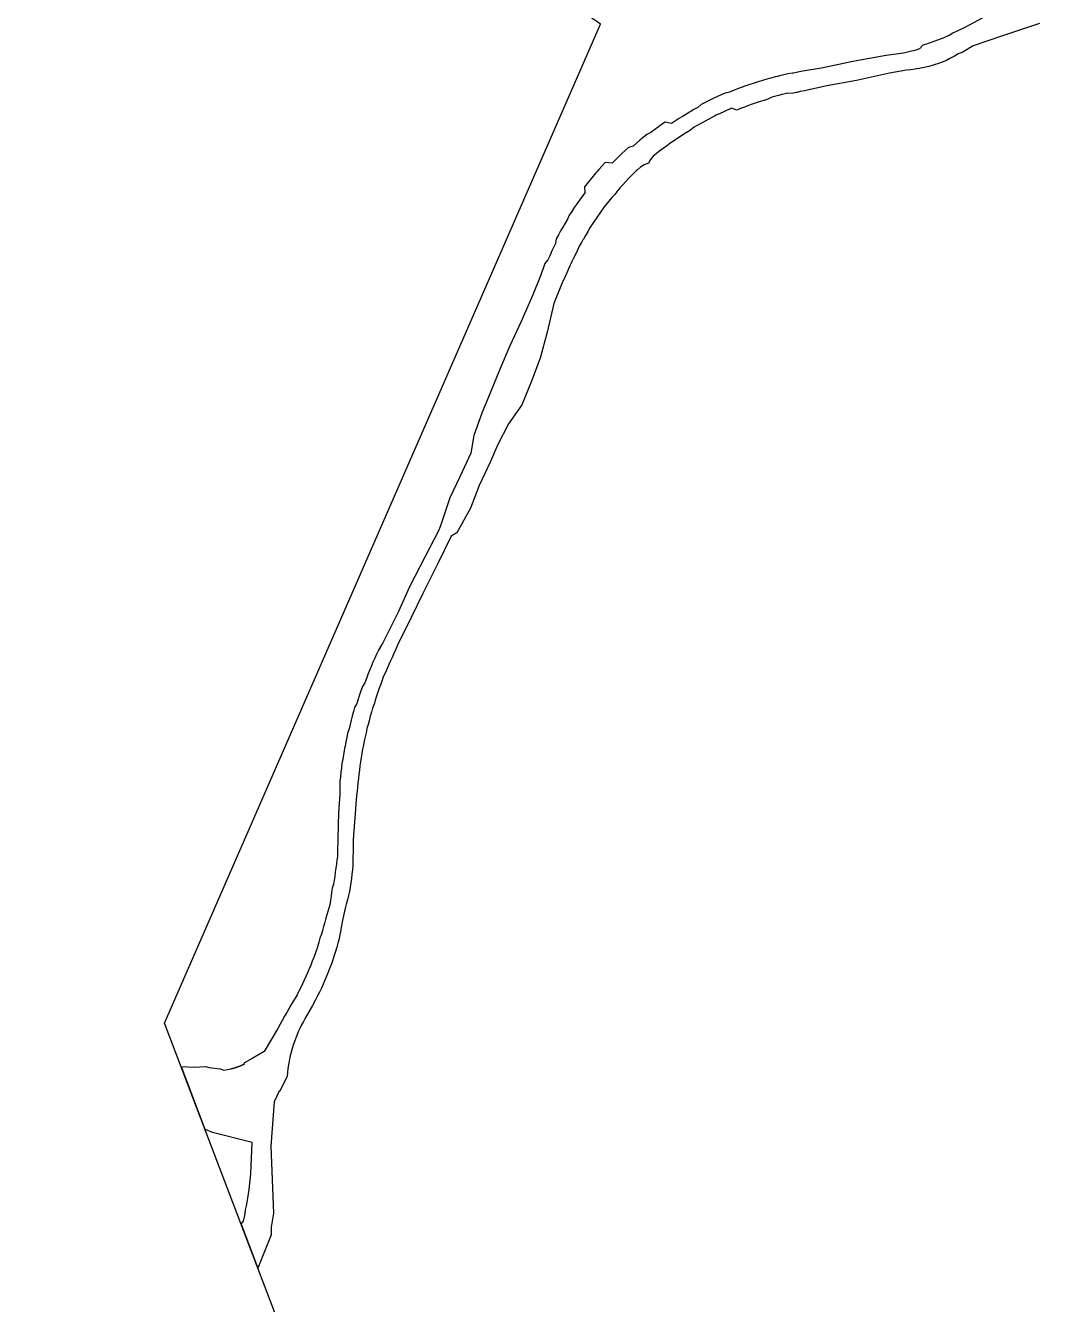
# Model space of a CAD drawing. Extents: x 543427 to 1094619, y 1843191 to 3687312.
# Drawn here: x 1093939 to 1094412, y 3684288 to 3684884 of the extents above; entities that cross this region are included whole.
import ezdxf

# ---------------------------------------------------------------- set-up
doc = ezdxf.new("R2010")
doc.units = 0
for name, color, linetype in [('GPMB', 7, 'Continuous'), ('Level 50', 7, 'Continuous'), ('SanNen', 7, 'Continuous'), ('Tuyen 6 Duongbao 3D', 7, 'Continuous')]:
    doc.layers.add(name, color=color, linetype=linetype)

# ---------------------------------------------------------------- blocks, each defined once
blk = doc.blocks.new('1')
at = {"layer": 'GPMB'}
for p, q in [((5487.6532, 18419.3847), (5487.5463, 18419.3271)), ((5487.4934, 18419.3013), (5487.4762, 18419.2909)), ((5487.4934, 18419.3013), (5487.4762, 18419.2909)), ((5487.5463, 18419.3271), (5487.4934, 18419.3013)), ((5487.5463, 18419.3271), (5487.4934, 18419.3013)), ((5487.8974, 18419.3472), (5487.7251, 18419.2886)), ((5487.8974, 18419.3472), (5487.7251, 18419.2886)), ((5487.353, 18419.2459), (5487.3384, 18419.2282)), ((5487.353, 18419.2459), (5487.3384, 18419.2282)), ((5487.3706, 18419.2511), (5487.353, 18419.2459)), ((5487.3706, 18419.2511), (5487.353, 18419.2459)), ((5487.3787, 18419.2538), (5487.3706, 18419.2511)), ((5487.3787, 18419.2538), (5487.3706, 18419.2511)), ((5487.388, 18419.257), (5487.3787, 18419.2538)), ((5487.388, 18419.257), (5487.3787, 18419.2538)), ((5487.4052, 18419.2634), (5487.388, 18419.257)), ((5487.4052, 18419.2634), (5487.388, 18419.257)), ((5487.4227, 18419.2693), (5487.4052, 18419.2634)), ((5487.4227, 18419.2693), (5487.4052, 18419.2634)), ((5487.4399, 18419.2758), (5487.4227, 18419.2693)), ((5487.4399, 18419.2758), (5487.4227, 18419.2693)), ((5487.4485, 18419.2792), (5487.4399, 18419.2758)), ((5487.4485, 18419.2792), (5487.4399, 18419.2758)), ((5487.4578, 18419.2831), (5487.4485, 18419.2792)), ((5487.4578, 18419.2831), (5487.4485, 18419.2792)), ((5487.4762, 18419.2909), (5487.4578, 18419.2831)), ((5487.4762, 18419.2909), (5487.4578, 18419.2831)), ((5487.5877, 18419.2431), (5487.5374, 18419.2121)), ((5487.5877, 18419.2431), (5487.5374, 18419.2121)), ((5487.7251, 18419.2886), (5487.5877, 18419.2431)), ((5487.7251, 18419.2886), (5487.5877, 18419.2431)), ((5487.182, 18419.1973), (5487.0267, 18419.1702)), ((5487.182, 18419.1973), (5487.0267, 18419.1702)), ((5487.2628, 18419.2078), (5487.182, 18419.1973)), ((5487.2628, 18419.2078), (5487.182, 18419.1973)), ((5487.2822, 18419.2127), (5487.2628, 18419.2078)), ((5487.2822, 18419.2127), (5487.2628, 18419.2078)), ((5487.3016, 18419.2176), (5487.2822, 18419.2127)), ((5487.3016, 18419.2176), (5487.2822, 18419.2127)), ((5487.3099, 18419.2197), (5487.3016, 18419.2176)), ((5487.3099, 18419.2197), (5487.3016, 18419.2176)), ((5487.3203, 18419.2228), (5487.3099, 18419.2197)), ((5487.3203, 18419.2228), (5487.3099, 18419.2197)), ((5487.3253, 18419.2242), (5487.3203, 18419.2228)), ((5487.3253, 18419.2242), (5487.3203, 18419.2228)), ((5487.3384, 18419.2282), (5487.3253, 18419.2242)), ((5487.3384, 18419.2282), (5487.3253, 18419.2242)), ((5487.4829, 18419.1847), (5487.4636, 18419.1746)), ((5487.4829, 18419.1847), (5487.4636, 18419.1746)), ((5487.4925, 18419.19), (5487.4829, 18419.1847)), ((5487.4925, 18419.19), (5487.4829, 18419.1847)), ((5487.5012, 18419.1949), (5487.4925, 18419.19)), ((5487.5012, 18419.1949), (5487.4925, 18419.19)), ((5487.5186, 18419.2048), (5487.5012, 18419.1949)), ((5487.5186, 18419.2048), (5487.5012, 18419.1949)), ((5487.5374, 18419.2121), (5487.5186, 18419.2048)), ((5487.5374, 18419.2121), (5487.5186, 18419.2048)), ((5486.7848, 18419.1224), (5486.7653, 18419.118)), ((5486.7848, 18419.1224), (5486.7653, 18419.118)), ((5486.8894, 18419.1397), (5486.7848, 18419.1224)), ((5486.8894, 18419.1397), (5486.7848, 18419.1224)), ((5487.0267, 18419.1702), (5486.8894, 18419.1397)), ((5487.0267, 18419.1702), (5486.8894, 18419.1397)), ((5487.2779, 18419.1288), (5487.1975, 18419.1157)), ((5487.2779, 18419.1288), (5487.1975, 18419.1157)), ((5487.2977, 18419.1314), (5487.2779, 18419.1288)), ((5487.2977, 18419.1314), (5487.2779, 18419.1288)), ((5487.3176, 18419.1339), (5487.2977, 18419.1314)), ((5487.3176, 18419.1339), (5487.2977, 18419.1314)), ((5487.3261, 18419.135), (5487.3176, 18419.1339)), ((5487.3261, 18419.135), (5487.3176, 18419.1339)), ((5487.3384, 18419.1373), (5487.3261, 18419.135)), ((5487.3384, 18419.1373), (5487.3261, 18419.135)), ((5487.3443, 18419.1382), (5487.3384, 18419.1373)), ((5487.3443, 18419.1382), (5487.3384, 18419.1373)), ((5487.3599, 18419.141), (5487.3443, 18419.1382)), ((5487.3599, 18419.141), (5487.3443, 18419.1382)), ((5487.3811, 18419.1461), (5487.3599, 18419.141)), ((5487.3811, 18419.1461), (5487.3599, 18419.141)), ((5487.402, 18419.1524), (5487.3811, 18419.1461)), ((5487.402, 18419.1524), (5487.3811, 18419.1461)), ((5487.4116, 18419.1555), (5487.402, 18419.1524)), ((5487.4116, 18419.1555), (5487.402, 18419.1524)), ((5487.4227, 18419.1593), (5487.4116, 18419.1555)), ((5487.4227, 18419.1593), (5487.4116, 18419.1555)), ((5487.4431, 18419.167), (5487.4227, 18419.1593)), ((5487.4431, 18419.167), (5487.4227, 18419.1593)), ((5487.4636, 18419.1746), (5487.4431, 18419.167)), ((5487.4636, 18419.1746), (5487.4431, 18419.167)), ((5486.5472, 18419.0624), (5486.5281, 18419.0559)), ((5486.5472, 18419.0624), (5486.5281, 18419.0559)), ((5486.5475, 18419.0626), (5486.5472, 18419.0624)), ((5486.5475, 18419.0626), (5486.5472, 18419.0624)), ((5486.567, 18419.069), (5486.5475, 18419.0626)), ((5486.567, 18419.069), (5486.5475, 18419.0626)), ((5486.5865, 18419.0751), (5486.567, 18419.069)), ((5486.5865, 18419.0751), (5486.567, 18419.069)), ((5486.6061, 18419.081), (5486.5865, 18419.0751)), ((5486.6061, 18419.081), (5486.5865, 18419.0751)), ((5486.6256, 18419.0874), (5486.6061, 18419.081)), ((5486.6256, 18419.0874), (5486.6061, 18419.081)), ((5486.6454, 18419.0927), (5486.6256, 18419.0874)), ((5486.6454, 18419.0927), (5486.6256, 18419.0874)), ((5486.6652, 18419.0978), (5486.6454, 18419.0927)), ((5486.6652, 18419.0978), (5486.6454, 18419.0927)), ((5486.6762, 18419.1005), (5486.6652, 18419.0978)), ((5486.6762, 18419.1005), (5486.6652, 18419.0978)), ((5486.6851, 18419.1027), (5486.6762, 18419.1005)), ((5486.6851, 18419.1027), (5486.6762, 18419.1005)), ((5486.7051, 18419.1072), (5486.6851, 18419.1027)), ((5486.7051, 18419.1072), (5486.6851, 18419.1027)), ((5486.7251, 18419.1119), (5486.7051, 18419.1072)), ((5486.7251, 18419.1119), (5486.7051, 18419.1072)), ((5486.7454, 18419.1151), (5486.7251, 18419.1119)), ((5486.7454, 18419.1151), (5486.7251, 18419.1119)), ((5486.7504, 18419.1158), (5486.7454, 18419.1151)), ((5486.7504, 18419.1158), (5486.7454, 18419.1151)), ((5486.7653, 18419.118), (5486.7504, 18419.1158)), ((5486.7653, 18419.118), (5486.7504, 18419.1158)), ((5487.0436, 18419.0814), (5486.9053, 18419.0567)), ((5487.0436, 18419.0814), (5486.9053, 18419.0567)), ((5487.1975, 18419.1157), (5487.0436, 18419.0814)), ((5487.1975, 18419.1157), (5487.0436, 18419.0814)), ((5486.3938, 18419.0053), (5486.3752, 18418.9966)), ((5486.3938, 18419.0053), (5486.3752, 18418.9966)), ((5486.4125, 18419.0138), (5486.3938, 18419.0053)), ((5486.4125, 18419.0138), (5486.3938, 18419.0053)), ((5486.4313, 18419.022), (5486.4125, 18419.0138)), ((5486.4313, 18419.022), (5486.4125, 18419.0138)), ((5486.4516, 18419.0266), (5486.4313, 18419.022)), ((5486.4516, 18419.0266), (5486.4313, 18419.022)), ((5486.4706, 18419.0343), (5486.4516, 18419.0266)), ((5486.4706, 18419.0343), (5486.4516, 18419.0266)), ((5486.4897, 18419.0418), (5486.4706, 18419.0343)), ((5486.4897, 18419.0418), (5486.4706, 18419.0343)), ((5486.5281, 18419.0559), (5486.4897, 18419.0418)), ((5486.5281, 18419.0559), (5486.4897, 18419.0418)), ((5486.4897, 18419.0418), (5486.4897, 18419.0418)), ((5486.4897, 18419.0418), (5486.4897, 18419.0418)), ((5486.6491, 18419.0031), (5486.6316, 18418.9939)), ((5486.6491, 18419.0031), (5486.6316, 18418.9939)), ((5486.6678, 18419.0081), (5486.6491, 18419.0031)), ((5486.6678, 18419.0081), (5486.6491, 18419.0031)), ((5486.6865, 18419.013), (5486.6678, 18419.0081)), ((5486.6865, 18419.013), (5486.6678, 18419.0081)), ((5486.6968, 18419.0155), (5486.6865, 18419.013)), ((5486.6968, 18419.0155), (5486.6865, 18419.013)), ((5486.7053, 18419.0175), (5486.6968, 18419.0155)), ((5486.7053, 18419.0175), (5486.6968, 18419.0155)), ((5486.7241, 18419.0218), (5486.7053, 18419.0175)), ((5486.7241, 18419.0218), (5486.7053, 18419.0175)), ((5486.7442, 18419.02), (5486.7241, 18419.0218)), ((5486.7442, 18419.02), (5486.7241, 18419.0218)), ((5486.7629, 18419.0246), (5486.7442, 18419.02)), ((5486.7629, 18419.0246), (5486.7442, 18419.02)), ((5486.7676, 18419.0257), (5486.7629, 18419.0246)), ((5486.7676, 18419.0257), (5486.7629, 18419.0246)), ((5486.7822, 18419.0292), (5486.7676, 18419.0257)), ((5486.7822, 18419.0292), (5486.7676, 18419.0257)), ((5486.802, 18419.0323), (5486.7822, 18419.0292)), ((5486.802, 18419.0323), (5486.7822, 18419.0292)), ((5486.9053, 18419.0567), (5486.802, 18419.0323)), ((5486.9053, 18419.0567), (5486.802, 18419.0323)), ((5486.2864, 18418.9453), (5486.2686, 18418.9351)), ((5486.2864, 18418.9453), (5486.2686, 18418.9351)), ((5486.3043, 18418.9552), (5486.2864, 18418.9453)), ((5486.3043, 18418.9552), (5486.2864, 18418.9453)), ((5486.3202, 18418.969), (5486.3043, 18418.9552)), ((5486.3202, 18418.969), (5486.3043, 18418.9552)), ((5486.3384, 18418.9784), (5486.3202, 18418.969)), ((5486.3384, 18418.9784), (5486.3202, 18418.969)), ((5486.3485, 18418.9835), (5486.3384, 18418.9784)), ((5486.3485, 18418.9835), (5486.3384, 18418.9784)), ((5486.3567, 18418.9876), (5486.3485, 18418.9835)), ((5486.3567, 18418.9876), (5486.3485, 18418.9835)), ((5486.3752, 18418.9966), (5486.3567, 18418.9876)), ((5486.3752, 18418.9966), (5486.3567, 18418.9876)), ((5486.4612, 18418.9516), (5486.4259, 18418.9356)), ((5486.4612, 18418.9516), (5486.4259, 18418.9356)), ((5486.4863, 18418.9428), (5486.4612, 18418.9516)), ((5486.4863, 18418.9428), (5486.4612, 18418.9516)), ((5486.5041, 18418.95), (5486.4863, 18418.9428)), ((5486.5041, 18418.95), (5486.4863, 18418.9428)), ((5486.5221, 18418.957), (5486.5041, 18418.95)), ((5486.5221, 18418.957), (5486.5041, 18418.95)), ((5486.5401, 18418.9638), (5486.5221, 18418.957)), ((5486.5401, 18418.9638), (5486.5221, 18418.957)), ((5486.5583, 18418.9703), (5486.5401, 18418.9638)), ((5486.5583, 18418.9703), (5486.5401, 18418.9638)), ((5486.5762, 18418.9765), (5486.5583, 18418.9703)), ((5486.5762, 18418.9765), (5486.5583, 18418.9703)), ((5486.5765, 18418.9766), (5486.5762, 18418.9765)), ((5486.5765, 18418.9766), (5486.5762, 18418.9765)), ((5486.5948, 18418.9826), (5486.5765, 18418.9766)), ((5486.5948, 18418.9826), (5486.5765, 18418.9766)), ((5486.6132, 18418.9884), (5486.5948, 18418.9826)), ((5486.6132, 18418.9884), (5486.5948, 18418.9826)), ((5486.6316, 18418.9939), (5486.6132, 18418.9884)), ((5486.6316, 18418.9939), (5486.6132, 18418.9884)), ((5486.1526, 18418.8871), (5486.1356, 18418.8752)), ((5486.1526, 18418.8871), (5486.1356, 18418.8752)), ((5486.1816, 18418.8808), (5486.1526, 18418.8871)), ((5486.1816, 18418.8808), (5486.1526, 18418.8871)), ((5486.2148, 18418.9022), (5486.1816, 18418.8808)), ((5486.2148, 18418.9022), (5486.1816, 18418.8808)), ((5486.2162, 18418.9031), (5486.2148, 18418.9022)), ((5486.2162, 18418.9031), (5486.2148, 18418.9022)), ((5486.2336, 18418.9139), (5486.2162, 18418.9031)), ((5486.2336, 18418.9139), (5486.2162, 18418.9031)), ((5486.2509, 18418.9248), (5486.2336, 18418.9139)), ((5486.2509, 18418.9248), (5486.2336, 18418.9139)), ((5486.2622, 18418.9314), (5486.2509, 18418.9248)), ((5486.2622, 18418.9314), (5486.2509, 18418.9248)), ((5486.2686, 18418.9351), (5486.2622, 18418.9314)), ((5486.2686, 18418.9351), (5486.2622, 18418.9314)), ((5486.3218, 18418.8822), (5486.3048, 18418.8726)), ((5486.3218, 18418.8822), (5486.3048, 18418.8726)), ((5486.3389, 18418.8917), (5486.3218, 18418.8822)), ((5486.3389, 18418.8917), (5486.3218, 18418.8822)), ((5486.3559, 18418.9011), (5486.3389, 18418.8917)), ((5486.3559, 18418.9011), (5486.3389, 18418.8917)), ((5486.3733, 18418.9101), (5486.3559, 18418.9011)), ((5486.3733, 18418.9101), (5486.3559, 18418.9011)), ((5486.3828, 18418.9149), (5486.3733, 18418.9101)), ((5486.3828, 18418.9149), (5486.3733, 18418.9101)), ((5486.3907, 18418.9188), (5486.3828, 18418.9149)), ((5486.3907, 18418.9188), (5486.3828, 18418.9149)), ((5486.4082, 18418.9273), (5486.3907, 18418.9188)), ((5486.4082, 18418.9273), (5486.3907, 18418.9188)), ((5486.4259, 18418.9356), (5486.4082, 18418.9273)), ((5486.4259, 18418.9356), (5486.4082, 18418.9273)), ((5486.0664, 18418.8289), (5486.0502, 18418.8158)), ((5486.0664, 18418.8289), (5486.0502, 18418.8158)), ((5486.0856, 18418.8381), (5486.0664, 18418.8289)), ((5486.0856, 18418.8381), (5486.0664, 18418.8289)), ((5486.1021, 18418.8507), (5486.0856, 18418.8381)), ((5486.1021, 18418.8507), (5486.0856, 18418.8381)), ((5486.1188, 18418.8631), (5486.1021, 18418.8507)), ((5486.1188, 18418.8631), (5486.1021, 18418.8507)), ((5486.1189, 18418.8631), (5486.1188, 18418.8631)), ((5486.1189, 18418.8631), (5486.1188, 18418.8631)), ((5486.1356, 18418.8752), (5486.1189, 18418.8631)), ((5486.1356, 18418.8752), (5486.1189, 18418.8631)), ((5486.2393, 18418.8304), (5486.223, 18418.8196)), ((5486.2393, 18418.8304), (5486.223, 18418.8196)), ((5486.2543, 18418.84), (5486.2393, 18418.8304)), ((5486.2543, 18418.84), (5486.2393, 18418.8304)), ((5486.2556, 18418.8409), (5486.2543, 18418.84)), ((5486.2556, 18418.8409), (5486.2543, 18418.84)), ((5486.2722, 18418.8512), (5486.2556, 18418.8409)), ((5486.2722, 18418.8512), (5486.2556, 18418.8409)), ((5486.288, 18418.8627), (5486.2722, 18418.8512)), ((5486.288, 18418.8627), (5486.2722, 18418.8512)), ((5486.2988, 18418.869), (5486.288, 18418.8627)), ((5486.2988, 18418.869), (5486.288, 18418.8627)), ((5486.3048, 18418.8726), (5486.2988, 18418.869)), ((5486.3048, 18418.8726), (5486.2988, 18418.869)), ((5485.9805, 18418.7688), (5485.9651, 18418.7546)), ((5485.9805, 18418.7688), (5485.9651, 18418.7546)), ((5486.0026, 18418.7753), (5485.9805, 18418.7688)), ((5486.0026, 18418.7753), (5485.9805, 18418.7688)), ((5486.0183, 18418.7891), (5486.0026, 18418.7753)), ((5486.0183, 18418.7891), (5486.0026, 18418.7753)), ((5486.0342, 18418.8025), (5486.0183, 18418.7891)), ((5486.0342, 18418.8025), (5486.0183, 18418.7891)), ((5486.0488, 18418.8147), (5486.0342, 18418.8025)), ((5486.0488, 18418.8147), (5486.0342, 18418.8025)), ((5486.0502, 18418.8158), (5486.0488, 18418.8147)), ((5486.0502, 18418.8158), (5486.0488, 18418.8147)), ((5486.1434, 18418.7635), (5486.1267, 18418.7531)), ((5486.1434, 18418.7635), (5486.1267, 18418.7531)), ((5486.1589, 18418.7753), (5486.1434, 18418.7635)), ((5486.1589, 18418.7753), (5486.1434, 18418.7635)), ((5486.1745, 18418.7869), (5486.1589, 18418.7753)), ((5486.1745, 18418.7869), (5486.1589, 18418.7753)), ((5486.1746, 18418.787), (5486.1745, 18418.7869)), ((5486.1746, 18418.787), (5486.1745, 18418.7869)), ((5486.1903, 18418.7983), (5486.1746, 18418.787)), ((5486.1903, 18418.7983), (5486.1746, 18418.787)), ((5486.2063, 18418.8095), (5486.1903, 18418.7983)), ((5486.2063, 18418.8095), (5486.1903, 18418.7983)), ((5486.223, 18418.8196), (5486.2063, 18418.8095)), ((5486.223, 18418.8196), (5486.2063, 18418.8095)), ((5485.92, 18418.7107), (5485.9054, 18418.6957)), ((5485.92, 18418.7107), (5485.9054, 18418.6957)), ((5485.9348, 18418.7256), (5485.92, 18418.7107)), ((5485.9348, 18418.7256), (5485.92, 18418.7107)), ((5485.9454, 18418.7359), (5485.9348, 18418.7256)), ((5485.9454, 18418.7359), (5485.9348, 18418.7256)), ((5485.9498, 18418.7402), (5485.9454, 18418.7359)), ((5485.9498, 18418.7402), (5485.9454, 18418.7359)), ((5485.9651, 18418.7546), (5485.9498, 18418.7402)), ((5485.9651, 18418.7546), (5485.9498, 18418.7402)), ((5486.0844, 18418.7124), (5486.0738, 18418.6951)), ((5486.0844, 18418.7124), (5486.0738, 18418.6951)), ((5486.0965, 18418.7284), (5486.0844, 18418.7124)), ((5486.0965, 18418.7284), (5486.0844, 18418.7124)), ((5486.1102, 18418.7398), (5486.0965, 18418.7284)), ((5486.1102, 18418.7398), (5486.0965, 18418.7284)), ((5486.1115, 18418.7408), (5486.1102, 18418.7398)), ((5486.1115, 18418.7408), (5486.1102, 18418.7398)), ((5486.1267, 18418.7531), (5486.1115, 18418.7408)), ((5486.1267, 18418.7531), (5486.1115, 18418.7408)), ((5485.8295, 18418.6506), (5485.8157, 18418.6344)), ((5485.8295, 18418.6506), (5485.8157, 18418.6344)), ((5485.8329, 18418.6546), (5485.8295, 18418.6506)), ((5485.8329, 18418.6546), (5485.8295, 18418.6506)), ((5485.8435, 18418.6666), (5485.8329, 18418.6546)), ((5485.8435, 18418.6666), (5485.8329, 18418.6546)), ((5485.8577, 18418.6825), (5485.8435, 18418.6666)), ((5485.8577, 18418.6825), (5485.8435, 18418.6666)), ((5485.8722, 18418.6981), (5485.8577, 18418.6825)), ((5485.8722, 18418.6981), (5485.8577, 18418.6825)), ((5485.9054, 18418.6957), (5485.8722, 18418.6981)), ((5485.9054, 18418.6957), (5485.8722, 18418.6981)), ((5486.0082, 18418.6512), (5485.9944, 18418.6373)), ((5486.0082, 18418.6512), (5485.9944, 18418.6373)), ((5486.018, 18418.6608), (5486.0082, 18418.6512)), ((5486.018, 18418.6608), (5486.0082, 18418.6512)), ((5486.0228, 18418.6642), (5486.018, 18418.6608)), ((5486.0228, 18418.6642), (5486.018, 18418.6608)), ((5486.037, 18418.6776), (5486.0228, 18418.6642)), ((5486.037, 18418.6776), (5486.0228, 18418.6642)), ((5486.0543, 18418.6877), (5486.037, 18418.6776)), ((5486.0543, 18418.6877), (5486.037, 18418.6776)), ((5486.0738, 18418.6951), (5486.0543, 18418.6877)), ((5486.0738, 18418.6951), (5486.0543, 18418.6877)), ((5485.7887, 18418.6014), (5485.7755, 18418.5847)), ((5485.7887, 18418.6014), (5485.7755, 18418.5847)), ((5485.7755, 18418.5847), (5485.7769, 18418.557)), ((5485.7755, 18418.5847), (5485.7769, 18418.557)), ((5485.8021, 18418.618), (5485.7887, 18418.6014)), ((5485.8021, 18418.618), (5485.7887, 18418.6014)), ((5485.8157, 18418.6344), (5485.8021, 18418.618)), ((5485.8157, 18418.6344), (5485.8021, 18418.618)), ((5485.9544, 18418.5944), (5485.9413, 18418.5799)), ((5485.9544, 18418.5944), (5485.9413, 18418.5799)), ((5485.9676, 18418.6088), (5485.9544, 18418.5944)), ((5485.9676, 18418.6088), (5485.9544, 18418.5944)), ((5485.9807, 18418.6233), (5485.9676, 18418.6088)), ((5485.9807, 18418.6233), (5485.9676, 18418.6088)), ((5485.9944, 18418.6373), (5485.9807, 18418.6233)), ((5485.9944, 18418.6373), (5485.9807, 18418.6233)), ((5485.7643, 18418.5401), (5485.752, 18418.5231)), ((5485.7643, 18418.5401), (5485.752, 18418.5231)), ((5485.7769, 18418.557), (5485.7643, 18418.5401)), ((5485.7769, 18418.557), (5485.7643, 18418.5401)), ((5485.9033, 18418.5352), (5485.8682, 18418.4918)), ((5485.9033, 18418.5352), (5485.8682, 18418.4918)), ((5485.9172, 18418.5499), (5485.9033, 18418.5352)), ((5485.9172, 18418.5499), (5485.9033, 18418.5352)), ((5485.9288, 18418.5649), (5485.9172, 18418.5499)), ((5485.9288, 18418.5649), (5485.9172, 18418.5499)), ((5485.9316, 18418.5688), (5485.9288, 18418.5649)), ((5485.9316, 18418.5688), (5485.9288, 18418.5649)), ((5485.9413, 18418.5799), (5485.9316, 18418.5688)), ((5485.9413, 18418.5799), (5485.9316, 18418.5688)), ((5485.7164, 18418.4709), (5485.705, 18418.4532)), ((5485.7164, 18418.4709), (5485.705, 18418.4532)), ((5485.728, 18418.4884), (5485.7164, 18418.4709)), ((5485.728, 18418.4884), (5485.7164, 18418.4709)), ((5485.7364, 18418.5008), (5485.728, 18418.4884)), ((5485.7364, 18418.5008), (5485.728, 18418.4884)), ((5485.7399, 18418.5058), (5485.7364, 18418.5008)), ((5485.7399, 18418.5058), (5485.7364, 18418.5008)), ((5485.752, 18418.5231), (5485.7399, 18418.5058)), ((5485.752, 18418.5231), (5485.7399, 18418.5058)), ((5485.8682, 18418.4918), (5485.7998, 18418.393)), ((5485.8682, 18418.4918), (5485.7998, 18418.393)), ((5485.6856, 18418.4157), (5485.6749, 18418.3976)), ((5485.6856, 18418.4157), (5485.6749, 18418.3976)), ((5485.6965, 18418.4337), (5485.6856, 18418.4157)), ((5485.6965, 18418.4337), (5485.6856, 18418.4157)), ((5485.705, 18418.4532), (5485.6965, 18418.4337)), ((5485.705, 18418.4532), (5485.6965, 18418.4337)), ((5485.6543, 18418.361), (5485.6444, 18418.3424)), ((5485.6543, 18418.361), (5485.6444, 18418.3424)), ((5485.6645, 18418.3793), (5485.6543, 18418.361)), ((5485.6645, 18418.3793), (5485.6543, 18418.361)), ((5485.6722, 18418.3929), (5485.6645, 18418.3793)), ((5485.6722, 18418.3929), (5485.6645, 18418.3793)), ((5485.6749, 18418.3976), (5485.6722, 18418.3929)), ((5485.6749, 18418.3976), (5485.6722, 18418.3929)), ((5485.7809, 18418.3587), (5485.771, 18418.3419)), ((5485.7809, 18418.3587), (5485.771, 18418.3419)), ((5485.791, 18418.3754), (5485.7809, 18418.3587)), ((5485.791, 18418.3754), (5485.7809, 18418.3587)), ((5485.7998, 18418.393), (5485.791, 18418.3754)), ((5485.7998, 18418.393), (5485.791, 18418.3754)), ((5485.6317, 18418.3019), (5485.6225, 18418.283)), ((5485.6317, 18418.3019), (5485.6225, 18418.283)), ((5485.641, 18418.3206), (5485.6317, 18418.3019)), ((5485.641, 18418.3206), (5485.6317, 18418.3019)), ((5485.6444, 18418.3424), (5485.641, 18418.3206)), ((5485.6444, 18418.3424), (5485.641, 18418.3206)), ((5485.7426, 18418.2906), (5485.7348, 18418.2726)), ((5485.7426, 18418.2906), (5485.7348, 18418.2726)), ((5485.7518, 18418.3078), (5485.7426, 18418.2906)), ((5485.7518, 18418.3078), (5485.7426, 18418.2906)), ((5485.7613, 18418.3249), (5485.7518, 18418.3078)), ((5485.7613, 18418.3249), (5485.7518, 18418.3078)), ((5485.7684, 18418.3375), (5485.7613, 18418.3249)), ((5485.7684, 18418.3375), (5485.7613, 18418.3249)), ((5485.771, 18418.3419), (5485.7684, 18418.3375)), ((5485.771, 18418.3419), (5485.7684, 18418.3375)), ((5485.5915, 18418.2281), (5485.5842, 18418.2084)), ((5485.5915, 18418.2281), (5485.5842, 18418.2084)), ((5485.605, 18418.2451), (5485.5915, 18418.2281)), ((5485.605, 18418.2451), (5485.5915, 18418.2281)), ((5485.6136, 18418.2641), (5485.605, 18418.2451)), ((5485.6136, 18418.2641), (5485.605, 18418.2451)), ((5485.6185, 18418.2746), (5485.6136, 18418.2641)), ((5485.6185, 18418.2746), (5485.6136, 18418.2641)), ((5485.6225, 18418.283), (5485.6185, 18418.2746)), ((5485.6225, 18418.283), (5485.6185, 18418.2746)), ((5485.7138, 18418.2297), (5485.7093, 18418.22)), ((5485.7138, 18418.2297), (5485.7093, 18418.22)), ((5485.7176, 18418.2376), (5485.7138, 18418.2297)), ((5485.7176, 18418.2376), (5485.7138, 18418.2297)), ((5485.7261, 18418.2552), (5485.7176, 18418.2376)), ((5485.7261, 18418.2552), (5485.7176, 18418.2376)), ((5485.7348, 18418.2726), (5485.7261, 18418.2552)), ((5485.7348, 18418.2726), (5485.7261, 18418.2552)), ((5485.5705, 18418.1703), (5485.535, 18418.0814)), ((5485.5705, 18418.1703), (5485.535, 18418.0814)), ((5485.5773, 18418.1892), (5485.5705, 18418.1703)), ((5485.5773, 18418.1892), (5485.5705, 18418.1703)), ((5485.5812, 18418.2001), (5485.5773, 18418.1892)), ((5485.5812, 18418.2001), (5485.5773, 18418.1892)), ((5485.5842, 18418.2084), (5485.5812, 18418.2001)), ((5485.5842, 18418.2084), (5485.5812, 18418.2001)), ((5485.6854, 18418.1665), (5485.682, 18418.1591)), ((5485.6854, 18418.1665), (5485.682, 18418.1591)), ((5485.6938, 18418.1841), (5485.6854, 18418.1665)), ((5485.6938, 18418.1841), (5485.6854, 18418.1665)), ((5485.7012, 18418.2022), (5485.6938, 18418.1841)), ((5485.7012, 18418.2022), (5485.6938, 18418.1841)), ((5485.7093, 18418.22), (5485.7012, 18418.2022)), ((5485.7093, 18418.22), (5485.7012, 18418.2022)), ((5485.6688, 18418.1303), (5485.6337, 18418.0412)), ((5485.6688, 18418.1303), (5485.6337, 18418.0412)), ((5485.6772, 18418.1485), (5485.6688, 18418.1303)), ((5485.6772, 18418.1485), (5485.6688, 18418.1303)), ((5485.682, 18418.1591), (5485.6772, 18418.1485)), ((5485.682, 18418.1591), (5485.6772, 18418.1485)), ((5485.535, 18418.0814), (5485.4813, 18417.957)), ((5485.535, 18418.0814), (5485.4813, 18417.957)), ((5485.6337, 18418.0412), (5485.6026, 18417.9076)), ((5485.6337, 18418.0412), (5485.6026, 18417.9076)), ((5485.4813, 18417.957), (5485.4271, 18417.8432)), ((5485.4813, 18417.957), (5485.4271, 18417.8432)), ((5485.6026, 18417.9076), (5485.5685, 18417.7856)), ((5485.6026, 18417.9076), (5485.5685, 18417.7856)), ((5485.4271, 18417.8432), (5485.3826, 18417.7388)), ((5485.4271, 18417.8432), (5485.3826, 18417.7388)), ((5485.5685, 18417.7856), (5485.5288, 18417.6792)), ((5485.5685, 18417.7856), (5485.5288, 18417.6792)), ((5485.3826, 18417.7388), (5485.3372, 18417.6283)), ((5485.3826, 18417.7388), (5485.3372, 18417.6283)), ((5485.5288, 18417.6792), (5485.4832, 18417.5688)), ((5485.5288, 18417.6792), (5485.4832, 18417.5688)), ((5485.3372, 18417.6283), (5485.2976, 18417.5303)), ((5485.3372, 18417.6283), (5485.2976, 18417.5303)), ((5485.2976, 18417.5303), (5485.2603, 18417.4256)), ((5485.2976, 18417.5303), (5485.2603, 18417.4256)), ((5485.4832, 18417.5688), (5485.4216, 18417.4798)), ((5485.4832, 18417.5688), (5485.4216, 18417.4798)), ((5485.4216, 18417.4798), (5485.3695, 18417.3811)), ((5485.4216, 18417.4798), (5485.3695, 18417.3811)), ((5485.2603, 18417.4256), (5485.2452, 18417.3429)), ((5485.2603, 18417.4256), (5485.2452, 18417.3429)), ((5485.2452, 18417.3429), (5485.1946, 18417.2328)), ((5485.2452, 18417.3429), (5485.1946, 18417.2328)), ((5485.3695, 18417.3811), (5485.3381, 18417.3051)), ((5485.3695, 18417.3811), (5485.3381, 18417.3051)), ((5485.3381, 18417.3051), (5485.2844, 18417.1924)), ((5485.3381, 18417.3051), (5485.2844, 18417.1924)), ((5485.1946, 18417.2328), (5485.1472, 18417.1345)), ((5485.1946, 18417.2328), (5485.1472, 18417.1345)), ((5485.2844, 18417.1924), (5485.2437, 18417.0868)), ((5485.2844, 18417.1924), (5485.2437, 18417.0868)), ((5485.1472, 18417.1345), (5485.1058, 18417.0086)), ((5485.1472, 18417.1345), (5485.1058, 18417.0086)), ((5485.2437, 18417.0868), (5485.1809, 18416.9715)), ((5485.2437, 18417.0868), (5485.1809, 18416.9715)), ((5485.0974, 18416.9836), (5485.0334, 18416.8619)), ((5485.0974, 18416.9836), (5485.0334, 18416.8619)), ((5485.1058, 18417.0086), (5485.0974, 18416.9836)), ((5485.1058, 18417.0086), (5485.0974, 18416.9836)), ((5485.1543, 18416.9556), (5485.0941, 18416.832)), ((5485.1543, 18416.9556), (5485.0941, 18416.832)), ((5485.1809, 18416.9715), (5485.1543, 18416.9556)), ((5485.1809, 18416.9715), (5485.1543, 18416.9556)), ((5485.0334, 18416.8619), (5484.9599, 18416.7203)), ((5485.0334, 18416.8619), (5484.9599, 18416.7203)), ((5485.0941, 18416.832), (5485.0221, 18416.6894)), ((5485.0941, 18416.832), (5485.0221, 18416.6894)), ((5484.9599, 18416.7203), (5484.9084, 18416.6049)), ((5484.9599, 18416.7203), (5484.9084, 18416.6049)), ((5485.0221, 18416.6894), (5484.967, 18416.5764)), ((5485.0221, 18416.6894), (5484.967, 18416.5764)), ((5484.9084, 18416.6049), (5484.8447, 18416.4771)), ((5484.9084, 18416.6049), (5484.8447, 18416.4771)), ((5484.967, 18416.5764), (5484.9033, 18416.4482)), ((5484.967, 18416.5764), (5484.9033, 18416.4482)), ((5484.8245, 18416.4404), (5484.8156, 18416.4238)), ((5484.8245, 18416.4404), (5484.8156, 18416.4238)), ((5484.8253, 18416.4419), (5484.8245, 18416.4404)), ((5484.8253, 18416.4419), (5484.8245, 18416.4404)), ((5484.8279, 18416.4464), (5484.8253, 18416.4419)), ((5484.8279, 18416.4464), (5484.8253, 18416.4419)), ((5484.8351, 18416.4595), (5484.8279, 18416.4464)), ((5484.8351, 18416.4595), (5484.8279, 18416.4464)), ((5484.8447, 18416.4771), (5484.8351, 18416.4595)), ((5484.8447, 18416.4771), (5484.8351, 18416.4595)), ((5484.9033, 18416.4482), (5484.8958, 18416.4296)), ((5484.9033, 18416.4482), (5484.8958, 18416.4296)), ((5484.798, 18416.3866), (5484.7896, 18416.3679)), ((5484.798, 18416.3866), (5484.7896, 18416.3679)), ((5484.8065, 18416.4053), (5484.798, 18416.3866)), ((5484.8065, 18416.4053), (5484.798, 18416.3866)), ((5484.8156, 18416.4238), (5484.8065, 18416.4053)), ((5484.8156, 18416.4238), (5484.8065, 18416.4053)), ((5484.8799, 18416.3932), (5484.8719, 18416.3751)), ((5484.8799, 18416.3932), (5484.8719, 18416.3751)), ((5484.8871, 18416.4099), (5484.8799, 18416.3932)), ((5484.8871, 18416.4099), (5484.8799, 18416.3932)), ((5484.8877, 18416.4114), (5484.8871, 18416.4099)), ((5484.8877, 18416.4114), (5484.8871, 18416.4099)), ((5484.8897, 18416.4159), (5484.8877, 18416.4114)), ((5484.8897, 18416.4159), (5484.8877, 18416.4114)), ((5484.8958, 18416.4296), (5484.8897, 18416.4159)), ((5484.8958, 18416.4296), (5484.8897, 18416.4159)), ((5484.7734, 18416.3294), (5484.766, 18416.3109)), ((5484.7734, 18416.3294), (5484.766, 18416.3109)), ((5484.7736, 18416.33), (5484.7734, 18416.3294)), ((5484.7736, 18416.33), (5484.7734, 18416.3294)), ((5484.7815, 18416.349), (5484.7736, 18416.33)), ((5484.7815, 18416.349), (5484.7736, 18416.33)), ((5484.7896, 18416.3679), (5484.7815, 18416.349)), ((5484.7896, 18416.3679), (5484.7815, 18416.349)), ((5484.848, 18416.321), (5484.8381, 18416.3031)), ((5484.848, 18416.321), (5484.8381, 18416.3031)), ((5484.8558, 18416.3391), (5484.848, 18416.321)), ((5484.8558, 18416.3391), (5484.848, 18416.321)), ((5484.8637, 18416.3572), (5484.8558, 18416.3391)), ((5484.8637, 18416.3572), (5484.8558, 18416.3391)), ((5484.8719, 18416.3751), (5484.8637, 18416.3572)), ((5484.8719, 18416.3751), (5484.8637, 18416.3572)), ((5484.7513, 18416.2725), (5484.7402, 18416.2546)), ((5484.7513, 18416.2725), (5484.7402, 18416.2546)), ((5484.7586, 18416.2917), (5484.7513, 18416.2725)), ((5484.7586, 18416.2917), (5484.7513, 18416.2725)), ((5484.766, 18416.3109), (5484.7586, 18416.2917)), ((5484.766, 18416.3109), (5484.7586, 18416.2917)), ((5484.826, 18416.266), (5484.8191, 18416.2475)), ((5484.826, 18416.266), (5484.8191, 18416.2475)), ((5484.8331, 18416.2844), (5484.826, 18416.266)), ((5484.8331, 18416.2844), (5484.826, 18416.266)), ((5484.8381, 18416.3031), (5484.8331, 18416.2844)), ((5484.8381, 18416.3031), (5484.8331, 18416.2844)), ((5484.8381, 18416.3031), (5484.8381, 18416.3031)), ((5484.8381, 18416.3031), (5484.8381, 18416.3031)), ((5484.7223, 18416.2015), (5484.7206, 18416.196)), ((5484.7223, 18416.2015), (5484.7206, 18416.196)), ((5484.7269, 18416.2156), (5484.7223, 18416.2015)), ((5484.7269, 18416.2156), (5484.7223, 18416.2015)), ((5484.7335, 18416.2351), (5484.7269, 18416.2156)), ((5484.7335, 18416.2351), (5484.7269, 18416.2156)), ((5484.7402, 18416.2546), (5484.7335, 18416.2351)), ((5484.7402, 18416.2546), (5484.7335, 18416.2351)), ((5484.8058, 18416.2103), (5484.7996, 18416.1916)), ((5484.8058, 18416.2103), (5484.7996, 18416.1916)), ((5484.8123, 18416.229), (5484.8058, 18416.2103)), ((5484.8123, 18416.229), (5484.8058, 18416.2103)), ((5484.8191, 18416.2475), (5484.8123, 18416.229)), ((5484.8191, 18416.2475), (5484.8123, 18416.229)), ((5484.6984, 18416.138), (5484.6929, 18416.118)), ((5484.6984, 18416.138), (5484.6929, 18416.118)), ((5484.7041, 18416.1578), (5484.6984, 18416.138)), ((5484.7041, 18416.1578), (5484.6984, 18416.138)), ((5484.7144, 18416.1763), (5484.7041, 18416.1578)), ((5484.7144, 18416.1763), (5484.7041, 18416.1578)), ((5484.7206, 18416.196), (5484.7144, 18416.1763)), ((5484.7206, 18416.196), (5484.7144, 18416.1763)), ((5484.7876, 18416.154), (5484.782, 18416.1351)), ((5484.7876, 18416.154), (5484.782, 18416.1351)), ((5484.7963, 18416.1778), (5484.7876, 18416.154)), ((5484.7963, 18416.1778), (5484.7876, 18416.154)), ((5484.7996, 18416.1916), (5484.7963, 18416.1778)), ((5484.7996, 18416.1916), (5484.7963, 18416.1778)), ((5484.7963, 18416.1778), (5484.7963, 18416.1778)), ((5484.7963, 18416.1778), (5484.7963, 18416.1778)), ((5484.6877, 18416.098), (5484.6827, 18416.078)), ((5484.6877, 18416.098), (5484.6827, 18416.078)), ((5484.6926, 18416.1167), (5484.6877, 18416.098)), ((5484.6926, 18416.1167), (5484.6877, 18416.098)), ((5484.6929, 18416.118), (5484.6926, 18416.1167)), ((5484.6929, 18416.118), (5484.6926, 18416.1167)), ((5484.7718, 18416.0956), (5484.7664, 18416.078)), ((5484.7718, 18416.0956), (5484.7664, 18416.078)), ((5484.7766, 18416.1161), (5484.7718, 18416.0956)), ((5484.7766, 18416.1161), (5484.7718, 18416.0956)), ((5484.7718, 18416.0956), (5484.7718, 18416.0956)), ((5484.7718, 18416.0956), (5484.7718, 18416.0956)), ((5484.782, 18416.1351), (5484.7766, 18416.1161)), ((5484.782, 18416.1351), (5484.7766, 18416.1161)), ((5484.6713, 18416.0382), (5484.667, 18416.0179)), ((5484.6713, 18416.0382), (5484.667, 18416.0179)), ((5484.6779, 18416.0579), (5484.6713, 18416.0382)), ((5484.6779, 18416.0579), (5484.6713, 18416.0382)), ((5484.6827, 18416.078), (5484.6779, 18416.0579)), ((5484.6827, 18416.078), (5484.6779, 18416.0579)), ((5484.7527, 18416.0204), (5484.7486, 18416.0011)), ((5484.7527, 18416.0204), (5484.7486, 18416.0011)), ((5484.7571, 18416.0396), (5484.7527, 18416.0204)), ((5484.7571, 18416.0396), (5484.7527, 18416.0204)), ((5484.7616, 18416.0588), (5484.7571, 18416.0396)), ((5484.7616, 18416.0588), (5484.7571, 18416.0396)), ((5484.7664, 18416.078), (5484.7616, 18416.0588)), ((5484.7664, 18416.078), (5484.7616, 18416.0588)), ((5484.6571, 18415.9664), (5484.6555, 18415.957)), ((5484.6571, 18415.9664), (5484.6555, 18415.957)), ((5484.6591, 18415.9773), (5484.6571, 18415.9664)), ((5484.6591, 18415.9773), (5484.6571, 18415.9664)), ((5484.6629, 18415.9977), (5484.6591, 18415.9773)), ((5484.6629, 18415.9977), (5484.6591, 18415.9773)), ((5484.667, 18416.0179), (5484.6629, 18415.9977)), ((5484.667, 18416.0179), (5484.6629, 18415.9977)), ((5484.7411, 18415.9623), (5484.7376, 18415.9429)), ((5484.7411, 18415.9623), (5484.7376, 18415.9429)), ((5484.7447, 18415.9817), (5484.7411, 18415.9623)), ((5484.7447, 18415.9817), (5484.7411, 18415.9623)), ((5484.7411, 18415.9623), (5484.7411, 18415.9623)), ((5484.7411, 18415.9623), (5484.7411, 18415.9623)), ((5484.7486, 18416.0011), (5484.7447, 18415.9817)), ((5484.7486, 18416.0011), (5484.7447, 18415.9817)), ((5484.6489, 18415.9161), (5484.6447, 18415.8958)), ((5484.6489, 18415.9161), (5484.6447, 18415.8958)), ((5484.6521, 18415.9366), (5484.6489, 18415.9161)), ((5484.6521, 18415.9366), (5484.6489, 18415.9161)), ((5484.6555, 18415.957), (5484.6521, 18415.9366)), ((5484.6555, 18415.957), (5484.6521, 18415.9366)), ((5484.7314, 18415.9039), (5484.7286, 18415.8844)), ((5484.7314, 18415.9039), (5484.7286, 18415.8844)), ((5484.7344, 18415.9234), (5484.7314, 18415.9039)), ((5484.7344, 18415.9234), (5484.7314, 18415.9039)), ((5484.7376, 18415.9429), (5484.7344, 18415.9234)), ((5484.7376, 18415.9429), (5484.7344, 18415.9234)), ((5484.6396, 18415.8547), (5484.6374, 18415.8341)), ((5484.6396, 18415.8547), (5484.6374, 18415.8341)), ((5484.6397, 18415.8552), (5484.6396, 18415.8547)), ((5484.6397, 18415.8552), (5484.6396, 18415.8547)), ((5484.6421, 18415.8753), (5484.6397, 18415.8552)), ((5484.6421, 18415.8753), (5484.6397, 18415.8552)), ((5484.6447, 18415.8958), (5484.6421, 18415.8753)), ((5484.6447, 18415.8958), (5484.6421, 18415.8753)), ((5484.7237, 18415.8452), (5484.7216, 18415.8256)), ((5484.7237, 18415.8452), (5484.7216, 18415.8256)), ((5484.7261, 18415.8648), (5484.7237, 18415.8452)), ((5484.7261, 18415.8648), (5484.7237, 18415.8452)), ((5484.7237, 18415.8452), (5484.7237, 18415.8452)), ((5484.7237, 18415.8452), (5484.7237, 18415.8452)), ((5484.7286, 18415.8844), (5484.7261, 18415.8648)), ((5484.7286, 18415.8844), (5484.7261, 18415.8648)), ((5484.6355, 18415.7927), (5484.6349, 18415.772)), ((5484.6355, 18415.7927), (5484.6349, 18415.772)), ((5484.6374, 18415.8341), (5484.6354, 18415.8135)), ((5484.6374, 18415.8341), (5484.6354, 18415.8135)), ((5484.6354, 18415.8135), (5484.6355, 18415.7927)), ((5484.6354, 18415.8135), (5484.6355, 18415.7927)), ((5484.7178, 18415.7863), (5484.7155, 18415.7666)), ((5484.7178, 18415.7863), (5484.7155, 18415.7666)), ((5484.7197, 18415.8059), (5484.7178, 18415.7863)), ((5484.7197, 18415.8059), (5484.7178, 18415.7863)), ((5484.7216, 18415.8256), (5484.7197, 18415.8059)), ((5484.7216, 18415.8256), (5484.7197, 18415.8059)), ((5484.6341, 18415.7318), (5484.629, 18415.6675)), ((5484.6341, 18415.7318), (5484.629, 18415.6675)), ((5484.6344, 18415.7518), (5484.6341, 18415.7318)), ((5484.6344, 18415.7518), (5484.6341, 18415.7318)), ((5484.6347, 18415.7641), (5484.6344, 18415.7518)), ((5484.6347, 18415.7641), (5484.6344, 18415.7518)), ((5484.6349, 18415.772), (5484.6347, 18415.7641)), ((5484.6349, 18415.772), (5484.6347, 18415.7641)), ((5484.7113, 18415.7269), (5484.7071, 18415.6626)), ((5484.7113, 18415.7269), (5484.7071, 18415.6626)), ((5484.7134, 18415.7468), (5484.7113, 18415.7269)), ((5484.7134, 18415.7468), (5484.7113, 18415.7269)), ((5484.7155, 18415.7666), (5484.7134, 18415.7468)), ((5484.7155, 18415.7666), (5484.7134, 18415.7468)), ((5484.7155, 18415.7666), (5484.7155, 18415.7666)), ((5484.7155, 18415.7666), (5484.7155, 18415.7666)), ((5484.629, 18415.6675), (5484.6263, 18415.5452)), ((5484.629, 18415.6675), (5484.6263, 18415.5452)), ((5484.7071, 18415.6626), (5484.6977, 18415.5407)), ((5484.7071, 18415.6626), (5484.6977, 18415.5407)), ((5484.6263, 18415.5452), (5484.6242, 18415.4862)), ((5484.6263, 18415.5452), (5484.6242, 18415.4862)), ((5484.6242, 18415.4862), (5484.6238, 18415.4662)), ((5484.6242, 18415.4862), (5484.6238, 18415.4662)), ((5484.6977, 18415.5407), (5484.6978, 18415.4816)), ((5484.6977, 18415.5407), (5484.6978, 18415.4816)), ((5484.6188, 18415.4275), (5484.6165, 18415.4085)), ((5484.6188, 18415.4275), (5484.6165, 18415.4085)), ((5484.6214, 18415.4465), (5484.6188, 18415.4275)), ((5484.6214, 18415.4465), (5484.6188, 18415.4275)), ((5484.6219, 18415.4504), (5484.6214, 18415.4465)), ((5484.6219, 18415.4504), (5484.6214, 18415.4465)), ((5484.622, 18415.4513), (5484.6219, 18415.4504)), ((5484.622, 18415.4513), (5484.6219, 18415.4504)), ((5484.6238, 18415.4662), (5484.622, 18415.4513)), ((5484.6238, 18415.4662), (5484.622, 18415.4513)), ((5484.6955, 18415.4416), (5484.6952, 18415.4212)), ((5484.6955, 18415.4416), (5484.6952, 18415.4212)), ((5484.6957, 18415.4617), (5484.6955, 18415.4416)), ((5484.6957, 18415.4617), (5484.6955, 18415.4416)), ((5484.6955, 18415.4416), (5484.6955, 18415.4416)), ((5484.6955, 18415.4416), (5484.6955, 18415.4416)), ((5484.6955, 18415.4416), (5484.6955, 18415.4416)), ((5484.6955, 18415.4416), (5484.6955, 18415.4416)), ((5484.6978, 18415.4816), (5484.6957, 18415.4617)), ((5484.6978, 18415.4816), (5484.6957, 18415.4617)), ((5484.6114, 18415.3705), (5484.6099, 18415.3598)), ((5484.6114, 18415.3705), (5484.6099, 18415.3598)), ((5484.6137, 18415.3895), (5484.6114, 18415.3705)), ((5484.6137, 18415.3895), (5484.6114, 18415.3705)), ((5484.6165, 18415.4085), (5484.6137, 18415.3895)), ((5484.6165, 18415.4085), (5484.6137, 18415.3895)), ((5484.6917, 18415.3806), (5484.6892, 18415.3603)), ((5484.6917, 18415.3806), (5484.6892, 18415.3603)), ((5484.6939, 18415.4008), (5484.6917, 18415.3806)), ((5484.6939, 18415.4008), (5484.6917, 18415.3806)), ((5484.6952, 18415.4212), (5484.6939, 18415.4008)), ((5484.6952, 18415.4212), (5484.6939, 18415.4008)), ((5484.5997, 18415.3144), (5484.5965, 18415.2955)), ((5484.5997, 18415.3144), (5484.5965, 18415.2955)), ((5484.6058, 18415.3327), (5484.5997, 18415.3144)), ((5484.6058, 18415.3327), (5484.5997, 18415.3144)), ((5484.6088, 18415.3516), (5484.6058, 18415.3327)), ((5484.6088, 18415.3516), (5484.6058, 18415.3327)), ((5484.6099, 18415.3598), (5484.6088, 18415.3516)), ((5484.6099, 18415.3598), (5484.6088, 18415.3516)), ((5484.6833, 18415.32), (5484.6798, 18415.2999)), ((5484.6833, 18415.32), (5484.6798, 18415.2999)), ((5484.6864, 18415.3401), (5484.6833, 18415.32)), ((5484.6864, 18415.3401), (5484.6833, 18415.32)), ((5484.6892, 18415.3603), (5484.6864, 18415.3401)), ((5484.6892, 18415.3603), (5484.6864, 18415.3401)), ((5484.6892, 18415.3603), (5484.6892, 18415.3603)), ((5484.6892, 18415.3603), (5484.6892, 18415.3603)), ((5484.5907, 18415.2572), (5484.5876, 18415.2374)), ((5484.5907, 18415.2572), (5484.5876, 18415.2374)), ((5484.5927, 18415.2693), (5484.5907, 18415.2572)), ((5484.5927, 18415.2693), (5484.5907, 18415.2572)), ((5484.5938, 18415.2766), (5484.5927, 18415.2693)), ((5484.5938, 18415.2766), (5484.5927, 18415.2693)), ((5484.5965, 18415.2955), (5484.5938, 18415.2766)), ((5484.5965, 18415.2955), (5484.5938, 18415.2766)), ((5484.6704, 18415.2602), (5484.665, 18415.2408)), ((5484.6704, 18415.2602), (5484.665, 18415.2408)), ((5484.6756, 18415.28), (5484.6704, 18415.2602)), ((5484.6756, 18415.28), (5484.6704, 18415.2602)), ((5484.6704, 18415.2602), (5484.6704, 18415.2602)), ((5484.6704, 18415.2602), (5484.6704, 18415.2602)), ((5484.6798, 18415.2999), (5484.6756, 18415.28)), ((5484.6798, 18415.2999), (5484.6756, 18415.28)), ((5484.5876, 18415.2374), (5484.5703, 18415.1747)), ((5484.5876, 18415.2374), (5484.5703, 18415.1747)), ((5484.6596, 18415.2215), (5484.6455, 18415.1582)), ((5484.6596, 18415.2215), (5484.6455, 18415.1582)), ((5484.665, 18415.2408), (5484.6596, 18415.2215)), ((5484.665, 18415.2408), (5484.6596, 18415.2215)), ((5484.5595, 18415.1364), (5484.5541, 18415.118)), ((5484.5595, 18415.1364), (5484.5541, 18415.118)), ((5484.5608, 18415.141), (5484.5595, 18415.1364)), ((5484.5608, 18415.141), (5484.5595, 18415.1364)), ((5484.5649, 18415.1554), (5484.5608, 18415.141)), ((5484.5649, 18415.1554), (5484.5608, 18415.141)), ((5484.5703, 18415.1747), (5484.5649, 18415.1554)), ((5484.5703, 18415.1747), (5484.5649, 18415.1554)), ((5484.6423, 18415.1384), (5484.6399, 18415.1235)), ((5484.6423, 18415.1384), (5484.6399, 18415.1235)), ((5484.6455, 18415.1582), (5484.6423, 18415.1384)), ((5484.6455, 18415.1582), (5484.6423, 18415.1384)), ((5484.5423, 18415.0817), (5484.5372, 18415.0634)), ((5484.5423, 18415.0817), (5484.5372, 18415.0634)), ((5484.5489, 18415.0997), (5484.5423, 18415.0817)), ((5484.5489, 18415.0997), (5484.5423, 18415.0817)), ((5484.5541, 18415.118), (5484.5489, 18415.0997)), ((5484.5541, 18415.118), (5484.5489, 18415.0997)), ((5484.6312, 18415.0785), (5484.626, 18415.0588)), ((5484.6312, 18415.0785), (5484.626, 18415.0588)), ((5484.6356, 18415.0984), (5484.6312, 18415.0785)), ((5484.6356, 18415.0984), (5484.6312, 18415.0785)), ((5484.6391, 18415.1185), (5484.6356, 18415.0984)), ((5484.6391, 18415.1185), (5484.6356, 18415.0984)), ((5484.6399, 18415.1235), (5484.6391, 18415.1185)), ((5484.6399, 18415.1235), (5484.6391, 18415.1185)), ((5484.52, 18415.0089), (5484.5137, 18414.991)), ((5484.52, 18415.0089), (5484.5137, 18414.991)), ((5484.526, 18415.027), (5484.52, 18415.0089)), ((5484.526, 18415.027), (5484.52, 18415.0089)), ((5484.5271, 18415.0304), (5484.526, 18415.027)), ((5484.5271, 18415.0304), (5484.526, 18415.027)), ((5484.5317, 18415.0452), (5484.5271, 18415.0304)), ((5484.5317, 18415.0452), (5484.5271, 18415.0304)), ((5484.5372, 18415.0634), (5484.5317, 18415.0452)), ((5484.5372, 18415.0634), (5484.5317, 18415.0452)), ((5484.6146, 18415.0197), (5484.6085, 18415.0003)), ((5484.6146, 18415.0197), (5484.6085, 18415.0003)), ((5484.6205, 18415.0392), (5484.6146, 18415.0197)), ((5484.6205, 18415.0392), (5484.6146, 18415.0197)), ((5484.6146, 18415.0197), (5484.6146, 18415.0197)), ((5484.6146, 18415.0197), (5484.6146, 18415.0197)), ((5484.626, 18415.0588), (5484.6205, 18415.0392)), ((5484.626, 18415.0588), (5484.6205, 18415.0392)), ((5484.4993, 18414.9557), (5484.4922, 18414.9381)), ((5484.4993, 18414.9557), (5484.4922, 18414.9381)), ((5484.5061, 18414.9735), (5484.4993, 18414.9557)), ((5484.5061, 18414.9735), (5484.4993, 18414.9557)), ((5484.5137, 18414.991), (5484.5061, 18414.9735)), ((5484.5137, 18414.991), (5484.5061, 18414.9735)), ((5484.5954, 18414.9617), (5484.5884, 18414.9426)), ((5484.5954, 18414.9617), (5484.5884, 18414.9426)), ((5484.6021, 18414.981), (5484.5954, 18414.9617)), ((5484.6021, 18414.981), (5484.5954, 18414.9617)), ((5484.6085, 18415.0003), (5484.6021, 18414.981)), ((5484.6085, 18415.0003), (5484.6021, 18414.981)), ((5484.4693, 18414.8859), (5484.4615, 18414.8685)), ((5484.4693, 18414.8859), (5484.4615, 18414.8685)), ((5484.4772, 18414.9032), (5484.4693, 18414.8859)), ((5484.4772, 18414.9032), (5484.4693, 18414.8859)), ((5484.4848, 18414.9206), (5484.4772, 18414.9032)), ((5484.4848, 18414.9206), (5484.4772, 18414.9032)), ((5484.4908, 18414.9347), (5484.4848, 18414.9206)), ((5484.4908, 18414.9347), (5484.4848, 18414.9206)), ((5484.4922, 18414.9381), (5484.4908, 18414.9347)), ((5484.4922, 18414.9381), (5484.4908, 18414.9347)), ((5484.5656, 18414.8859), (5484.5574, 18414.8673)), ((5484.5656, 18414.8859), (5484.5574, 18414.8673)), ((5484.5735, 18414.9047), (5484.5656, 18414.8859)), ((5484.5735, 18414.9047), (5484.5656, 18414.8859)), ((5484.5811, 18414.9236), (5484.5735, 18414.9047)), ((5484.5811, 18414.9236), (5484.5735, 18414.9047)), ((5484.5735, 18414.9047), (5484.5735, 18414.9047)), ((5484.5735, 18414.9047), (5484.5735, 18414.9047)), ((5484.5884, 18414.9426), (5484.5811, 18414.9236)), ((5484.5884, 18414.9426), (5484.5811, 18414.9236)), ((5484.4413, 18414.8286), (5484.4354, 18414.8177)), ((5484.4413, 18414.8286), (5484.4354, 18414.8177)), ((5484.4444, 18414.8345), (5484.4413, 18414.8286)), ((5484.4444, 18414.8345), (5484.4413, 18414.8286)), ((5484.4531, 18414.8514), (5484.4444, 18414.8345)), ((5484.4531, 18414.8514), (5484.4444, 18414.8345)), ((5484.4615, 18414.8685), (5484.4531, 18414.8514)), ((5484.4615, 18414.8685), (5484.4531, 18414.8514)), ((5484.5402, 18414.8303), (5484.5312, 18414.8121)), ((5484.5402, 18414.8303), (5484.5312, 18414.8121)), ((5484.549, 18414.8487), (5484.5402, 18414.8303)), ((5484.549, 18414.8487), (5484.5402, 18414.8303)), ((5484.5574, 18414.8673), (5484.549, 18414.8487)), ((5484.5574, 18414.8673), (5484.549, 18414.8487)), ((5484.4058, 18414.769), (5484.3968, 18414.7522)), ((5484.4058, 18414.769), (5484.3968, 18414.7522)), ((5484.4154, 18414.7854), (5484.4058, 18414.769)), ((5484.4154, 18414.7854), (5484.4058, 18414.769)), ((5484.4262, 18414.8011), (5484.4154, 18414.7854)), ((5484.4262, 18414.8011), (5484.4154, 18414.7854)), ((5484.4354, 18414.8177), (5484.4262, 18414.8011)), ((5484.4354, 18414.8177), (5484.4262, 18414.8011)), ((5484.5075, 18414.767), (5484.4736, 18414.7084)), ((5484.5219, 18414.794), (5484.5075, 18414.767)), ((5484.5219, 18414.794), (5484.5075, 18414.767)), ((5484.5075, 18414.767), (5484.5075, 18414.767)), ((5484.5075, 18414.767), (5484.5075, 18414.767)), ((5484.5075, 18414.767), (5484.5075, 18414.767)), ((5484.5075, 18414.767), (5484.5075, 18414.767)), ((5484.5075, 18414.767), (5484.5075, 18414.767)), ((5484.5075, 18414.767), (5484.5075, 18414.767)), ((5484.5312, 18414.8121), (5484.5219, 18414.794)), ((5484.5312, 18414.8121), (5484.5219, 18414.794)), ((5484.5219, 18414.794), (5484.5219, 18414.794)), ((5484.5219, 18414.794), (5484.5219, 18414.794)), ((5484.3775, 18414.7178), (5484.3455, 18414.6608)), ((5484.3775, 18414.7178), (5484.3455, 18414.6608)), ((5484.3775, 18414.7178), (5484.3455, 18414.6608)), ((5484.3775, 18414.7178), (5484.3455, 18414.6608)), ((5484.3873, 18414.7352), (5484.3775, 18414.7178)), ((5484.3873, 18414.7352), (5484.3775, 18414.7178)), ((5484.3909, 18414.7415), (5484.3873, 18414.7352)), ((5484.3909, 18414.7415), (5484.3873, 18414.7352)), ((5484.3968, 18414.7522), (5484.3909, 18414.7415)), ((5484.3968, 18414.7522), (5484.3909, 18414.7415)), ((5484.3455, 18414.6608), (5484.2816, 18414.5524)), ((5484.3455, 18414.6608), (5484.2816, 18414.5524)), ((5484.3455, 18414.6608), (5484.2816, 18414.5524)), ((5484.3455, 18414.6608), (5484.2816, 18414.5524)), ((5484.2816, 18414.5524), (5484.2289, 18414.5221)), ((5484.2816, 18414.5524), (5484.2289, 18414.5221)), ((5484.2816, 18414.5524), (5484.2289, 18414.5221)), ((5484.2816, 18414.5524), (5484.2289, 18414.5221)), ((5484.2289, 18414.5221), (5484.1866, 18414.4986)), ((5484.2289, 18414.5221), (5484.1866, 18414.4986)), ((5484.2289, 18414.5221), (5484.1866, 18414.4986)), ((5484.2289, 18414.5221), (5484.1866, 18414.4986)), ((5484.3891, 18414.4374), (5484.3559, 18414.3688)), ((5484.3891, 18414.4374), (5484.3559, 18414.3688)), ((5484.3891, 18414.4374), (5484.3559, 18414.3688)), ((5484.3891, 18414.4374), (5484.3559, 18414.3688))]:
    blk.add_line(p, q, dxfattribs=at)
blk.add_arc((5485.037, 18414.3843), 0.65, 150.08682, 175.31493, dxfattribs=at)
blk.add_arc((5485.037, 18414.3843), 0.65, 150.08682, 175.31493, dxfattribs=at)
blk.add_arc((5485.037, 18414.3843), 0.65, 150.08682, 175.31493, dxfattribs=at)
blk.add_arc((5485.037, 18414.3843), 0.65, 150.08682, 175.31493, dxfattribs=at)
at = {"layer": 'Level 50'}
for p, q in [((5483.8944, 18414.4823), (5484.0057, 18414.1903)), ((5484.1743, 18413.7478), (5484.2526, 18413.5426))]:
    blk.add_line(p, q, dxfattribs=at)
for points in [[(5483.8944, 18414.4823), (5483.8944, 18414.4823), (5483.9552, 18414.4794), (5484.0088, 18414.4838), (5484.0253, 18414.4778), (5484.0771, 18414.4716), (5484.0938, 18414.4662), (5484.1278, 18414.4726), (5484.1284, 18414.4727), (5484.1299, 18414.4731), (5484.1314, 18414.4734), (5484.1329, 18414.4738), (5484.1344, 18414.4742), (5484.1359, 18414.4746), (5484.1374, 18414.475), (5484.1389, 18414.4754), (5484.1403, 18414.4758), (5484.1418, 18414.4763), (5484.1433, 18414.4767), (5484.1448, 18414.4771), (5484.1463, 18414.4776), (5484.1478, 18414.478), (5484.1492, 18414.4785), (5484.1507, 18414.479), (5484.1522, 18414.4795), (5484.1537, 18414.4799), (5484.1551, 18414.4804), (5484.1566, 18414.4809), (5484.1581, 18414.4815), (5484.1595, 18414.482), (5484.161, 18414.4825), (5484.1624, 18414.483), (5484.1639, 18414.4836), (5484.1653, 18414.4841), (5484.1668, 18414.4847), (5484.1682, 18414.4852), (5484.1697, 18414.4858), (5484.1711, 18414.4864), (5484.1725, 18414.487), (5484.174, 18414.4876), (5484.1754, 18414.4882), (5484.1768, 18414.4888), (5484.1782, 18414.4894), (5484.1797, 18414.49), (5484.1811, 18414.4907), (5484.1825, 18414.4913), (5484.1839, 18414.4919), (5484.1853, 18414.4926), (5484.1867, 18414.4932), (5484.1881, 18414.4939), (5484.1895, 18414.4946), (5484.1909, 18414.4953)], [(5484.3533, 18414.3708), (5484.3289, 18414.3187), (5484.3134, 18414.1119), (5484.3264, 18413.7994), (5484.3152, 18413.7332), (5484.3152, 18413.6985), (5484.2526, 18413.5426), (5484.2526, 18413.5426)], [(5484.1743, 18413.7478), (5484.1743, 18413.7478), (5484.1862, 18413.7621), (5484.1898, 18413.7797), (5484.1928, 18413.7973), (5484.1952, 18413.8151), (5484.1995, 18413.8328), (5484.2033, 18413.8506), (5484.2049, 18413.8596), (5484.2065, 18413.8696), (5484.2097, 18413.8895), (5484.2129, 18413.9094), (5484.2201, 18413.983), (5484.2265, 18414.129), (5484.0406, 18414.1755), (5484.0057, 18414.1903), (5484.0057, 18414.1903)]]:
    blk.add_lwpolyline(points, dxfattribs=at)
at = {"layer": 'Tuyen 6 Duongbao 3D'}
for p, q in [((5484.1909, 18414.4953), (5484.1866, 18414.4986)), ((5484.1866, 18414.4986), (5484.1909, 18414.4953)), ((5484.3533, 18414.3708), (5484.3559, 18414.3688))]:
    blk.add_line(p, q, dxfattribs=at)
blk.add_lwpolyline([(5445.6833, 18440.2054), (5447.1014, 18434.0159), (5452.6059, 18431.5805), (5456.0079, 18431.9275), (5468.9009, 18423.5915), (5472.5135, 18419.3319), (5476.0878, 18409.5887), (5481.0141, 18407.129), (5485.4109, 18410.5035), (5483.8171, 18414.6852), (5485.8508, 18419.3437), (5481.9308, 18422.0731), (5477.7881, 18426.8901), (5461.0829, 18433.3555), (5456.5649, 18433.2055), (5457.0949, 18436.4655), (5453.0649, 18439.6065), (5452.9609, 18436.6535), (5451.2409, 18436.5425), (5450.3979, 18440.9435)], close=True, dxfattribs=at)

msp = doc.modelspace()

# ---------------------------------------------------------------- block references
at = {"layer": 'SanNen', "xscale": 100, "yscale": 100}
msp.add_blockref('1', (545621.97, 1842950.32), dxfattribs=at)

doc.saveas('drawing.dxf')
